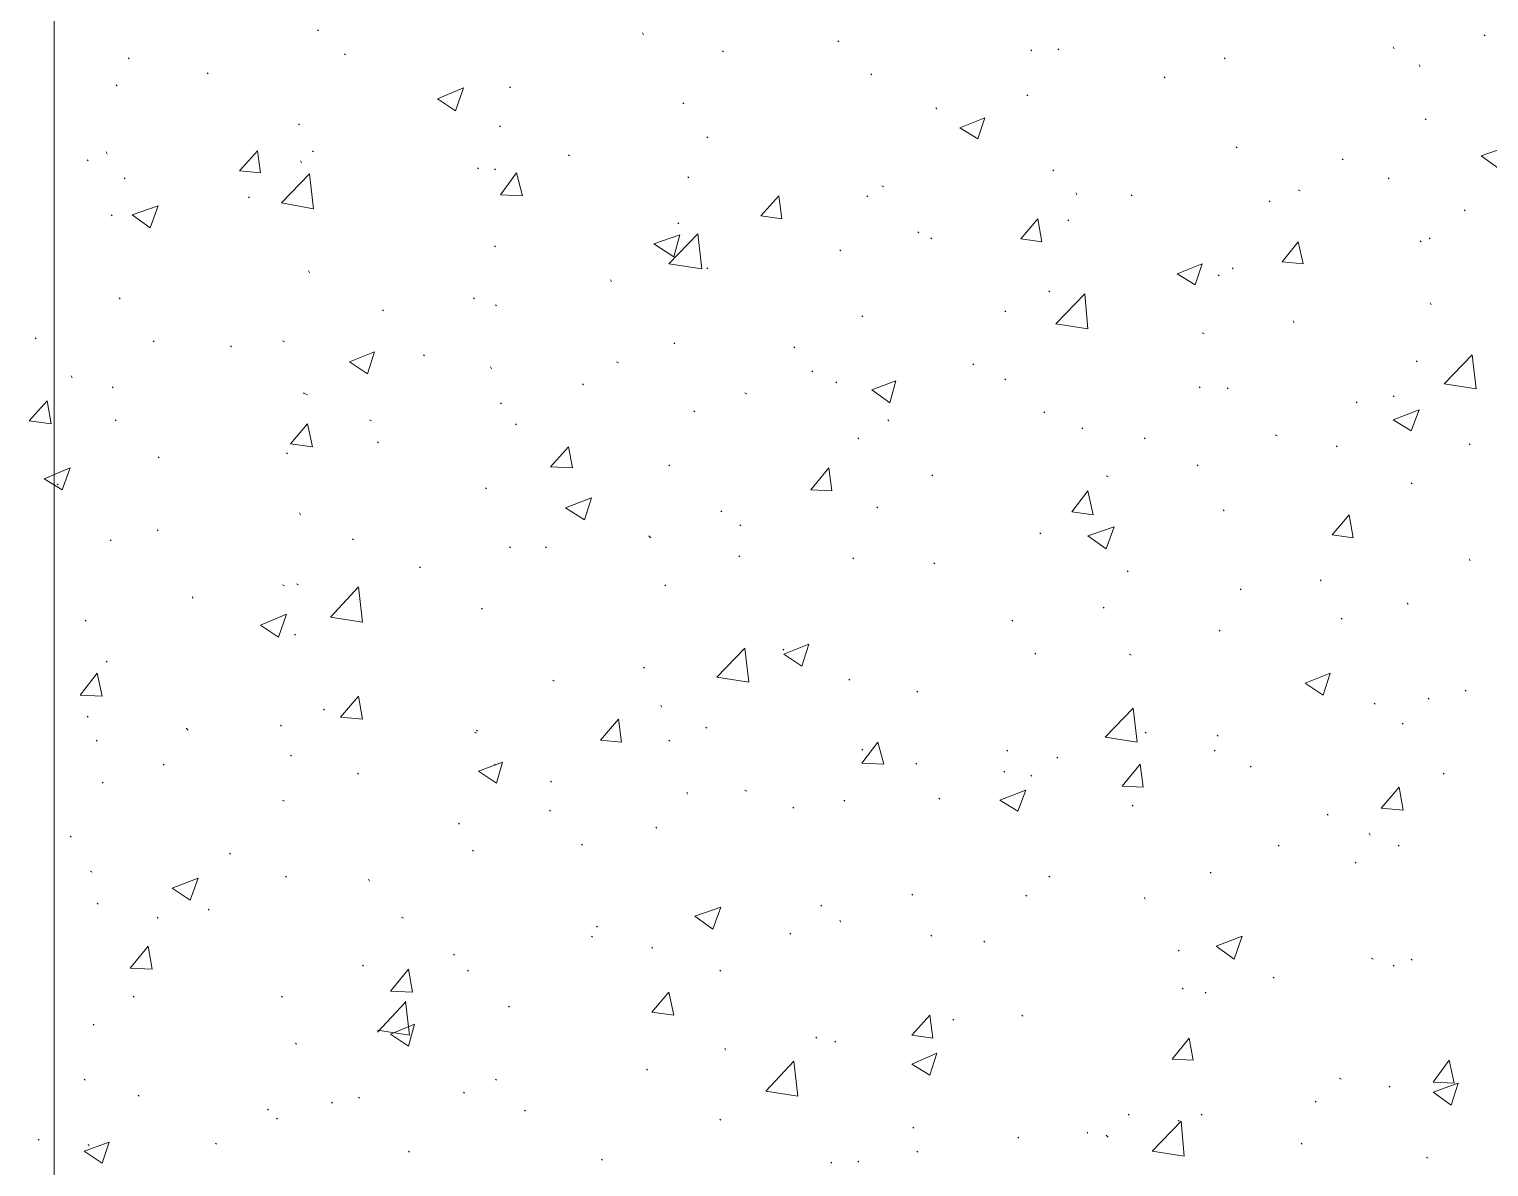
# Model space of a CAD drawing. Header units: millimetres. Extents: x 2928 to 3112, y 1220 to 1280.
# Drawn here: x 2961.27 to 2963.701, y 1252.468 to 1254.363 of the extents above; entities that cross this region are included whole.
import ezdxf

# ---------------------------------------------------------------- set-up
doc = ezdxf.new("R2010")
doc.units = ezdxf.units.MM

msp = doc.modelspace()

# ---------------------------------------------------------------- linework, layer by layer
at = {"color": 253, "linetype": 'Continuous', "lineweight": 5, "true_color": 0x9a9a9a}
msp.add_lwpolyline([(2961.3116, 1241.9003), (2980.43854, 1241.9003), (2980.43854, 1247.74538), (2972.27343, 1247.74538), (2972.27343, 1256.61384), (2980.43854, 1256.61384), (2980.43854, 1261.45224), (2961.3116, 1261.45224), (2961.3116, 1249.1904)], dxfattribs=at)
at = {"color": 92, "linetype": 'Continuous', "lineweight": 13, "true_color": 0x00b800}
for points in [[(2961.75161, 1254.36047), (2961.74994, 1254.36214), (2961.74994, 1254.36214)], [(2962.29328, 1254.35381), (2962.29162, 1254.35714), (2962.29162, 1254.35714)], [(2963.69497, 1254.35214), (2963.6933, 1254.35381), (2963.6933, 1254.35381)], [(2962.61829, 1254.34214), (2962.61662, 1254.34381), (2962.61662, 1254.34381)], [(2962.93996, 1254.32714), (2962.93829, 1254.32881), (2962.93829, 1254.32881)], [(2962.98496, 1254.32881), (2962.98329, 1254.33047), (2962.98329, 1254.33047)], [(2963.5433, 1254.33047), (2963.54163, 1254.33381), (2963.54163, 1254.33381)], [(2961.4366, 1254.31381), (2961.43494, 1254.31547), (2961.43494, 1254.31547)], [(2961.79661, 1254.32047), (2961.79494, 1254.32214), (2961.79494, 1254.32214)], [(2962.42662, 1254.32547), (2962.42329, 1254.32714), (2962.42329, 1254.32714)], [(2963.26163, 1254.31381), (2963.25996, 1254.31547), (2963.25996, 1254.31547)], [(2963.58664, 1254.30047), (2963.58497, 1254.30381), (2963.58497, 1254.30381)], [(2961.56827, 1254.28881), (2961.56661, 1254.29047), (2961.56661, 1254.29047)], [(2962.67329, 1254.28714), (2962.67162, 1254.28881), (2962.67162, 1254.28881)], [(2963.16163, 1254.28214), (2963.15996, 1254.28381), (2963.15996, 1254.28381)], [(2961.4166, 1254.26881), (2961.41494, 1254.27047), (2961.41494, 1254.27047)], [(2961.94995, 1254.24714), (2961.99328, 1254.26547), (2961.99328, 1254.26547)], [(2961.97995, 1254.22714), (2961.99328, 1254.26547), (2961.99328, 1254.26547)], [(2962.07161, 1254.26547), (2962.06995, 1254.26714), (2962.06995, 1254.26714)], [(2961.94995, 1254.24714), (2961.97995, 1254.22714), (2961.97995, 1254.22714)], [(2962.35995, 1254.23881), (2962.35828, 1254.24047), (2962.35828, 1254.24047)], [(2962.78162, 1254.23047), (2962.77996, 1254.23214), (2962.77996, 1254.23214)], [(2962.93329, 1254.25214), (2962.93163, 1254.25381), (2962.93163, 1254.25381)], [(2962.81996, 1254.19881), (2962.86163, 1254.21547), (2962.86163, 1254.21547)], [(2962.84996, 1254.18047), (2962.86163, 1254.21547), (2962.86163, 1254.21547)], [(2963.59664, 1254.21214), (2963.59497, 1254.21381), (2963.59497, 1254.21381)], [(2961.71994, 1254.20381), (2961.71828, 1254.20547), (2961.71828, 1254.20547)], [(2962.05495, 1254.20047), (2962.05328, 1254.20214), (2962.05328, 1254.20214)], [(2962.39995, 1254.18214), (2962.39829, 1254.18381), (2962.39829, 1254.18381)], [(2962.81996, 1254.19881), (2962.84996, 1254.18047), (2962.84996, 1254.18047)], [(2961.39994, 1254.15547), (2961.39827, 1254.15881), (2961.39827, 1254.15881)], [(2961.61994, 1254.12714), (2961.64994, 1254.16047), (2961.64994, 1254.16047)], [(2961.65494, 1254.1238), (2961.64994, 1254.16047), (2961.64994, 1254.16047)], [(2961.74328, 1254.15881), (2961.74161, 1254.16047), (2961.74161, 1254.16047)], [(2963.28163, 1254.16547), (2963.27996, 1254.16714), (2963.27996, 1254.16714)], [(2963.6883, 1254.15214), (2963.73164, 1254.16714), (2963.73164, 1254.16714)], [(2961.36827, 1254.14381), (2961.3666, 1254.14547), (2961.3666, 1254.14547)], [(2961.72328, 1254.14047), (2961.72161, 1254.14381), (2961.72161, 1254.14381)], [(2962.16995, 1254.15214), (2962.16828, 1254.15381), (2962.16828, 1254.15381)], [(2963.4583, 1254.14547), (2963.45663, 1254.14714), (2963.45663, 1254.14714)], [(2963.6883, 1254.15214), (2963.7183, 1254.13047), (2963.7183, 1254.13047)], [(2961.42994, 1254.1138), (2961.42827, 1254.11547), (2961.42827, 1254.11547)], [(2961.61994, 1254.12714), (2961.65494, 1254.1238), (2961.65494, 1254.1238)], [(2961.68994, 1254.0738), (2961.73661, 1254.12214), (2961.73661, 1254.12214)], [(2961.74328, 1254.0638), (2961.73661, 1254.12214), (2961.73661, 1254.12214)], [(2962.01828, 1254.13047), (2962.01661, 1254.13214), (2962.01661, 1254.13214)], [(2962.04661, 1254.1288), (2962.04495, 1254.13047), (2962.04495, 1254.13047)], [(2962.05495, 1254.08714), (2962.08161, 1254.1238), (2962.08161, 1254.1238)], [(2962.09161, 1254.08547), (2962.08161, 1254.1238), (2962.08161, 1254.1238)], [(2962.36828, 1254.11547), (2962.36662, 1254.11714), (2962.36662, 1254.11714)], [(2962.97663, 1254.12714), (2962.97496, 1254.1288), (2962.97496, 1254.1288)], [(2963.53497, 1254.1138), (2963.5333, 1254.11547), (2963.5333, 1254.11547)], [(2962.05495, 1254.08714), (2962.09161, 1254.08547), (2962.09161, 1254.08547)], [(2962.48829, 1254.05214), (2962.51829, 1254.08547), (2962.51829, 1254.08547)], [(2962.52329, 1254.04714), (2962.51829, 1254.08547), (2962.51829, 1254.08547)], [(2962.66662, 1254.0838), (2962.66496, 1254.08547), (2962.66496, 1254.08547)], [(2962.69329, 1254.10047), (2962.68996, 1254.10214), (2962.68996, 1254.10214)], [(2963.01496, 1254.08714), (2963.01329, 1254.09047), (2963.01329, 1254.09047)], [(2963.10663, 1254.08547), (2963.10496, 1254.08714), (2963.10496, 1254.08714)], [(2963.38663, 1254.0938), (2963.3833, 1254.09547), (2963.3833, 1254.09547)], [(2961.4416, 1254.0538), (2961.48494, 1254.0688), (2961.48494, 1254.0688)], [(2961.47161, 1254.03214), (2961.48494, 1254.0688), (2961.48494, 1254.0688)], [(2961.63661, 1254.08214), (2961.63494, 1254.0838), (2961.63494, 1254.0838)], [(2961.68994, 1254.0738), (2961.74328, 1254.0638), (2961.74328, 1254.0638)], [(2963.33663, 1254.07547), (2963.33497, 1254.07714), (2963.33497, 1254.07714)], [(2963.66164, 1254.06047), (2963.65997, 1254.06214), (2963.65997, 1254.06214)], [(2961.40827, 1254.05214), (2961.4066, 1254.0538), (2961.4066, 1254.0538)], [(2961.4416, 1254.0538), (2961.47161, 1254.03214), (2961.47161, 1254.03214)], [(2962.35162, 1254.0388), (2962.34995, 1254.04047), (2962.34995, 1254.04047)], [(2962.48829, 1254.05214), (2962.52329, 1254.04714), (2962.52329, 1254.04714)], [(2962.92163, 1254.0138), (2962.94996, 1254.04714), (2962.94996, 1254.04714)], [(2962.95663, 1254.0088), (2962.94996, 1254.04714), (2962.94996, 1254.04714)], [(2963.00163, 1254.0438), (2962.99996, 1254.04547), (2962.99996, 1254.04547)], [(2962.30995, 1254.00547), (2962.35328, 1254.02047), (2962.35328, 1254.02047)], [(2962.33495, 1253.97214), (2962.38328, 1254.02214), (2962.38328, 1254.02214)], [(2962.34328, 1253.9838), (2962.35328, 1254.02047), (2962.35328, 1254.02047)], [(2962.38995, 1253.9638), (2962.38328, 1254.02214), (2962.38328, 1254.02214)], [(2962.75162, 1254.0238), (2962.74996, 1254.02547), (2962.74996, 1254.02547)], [(2962.77329, 1254.0138), (2962.77162, 1254.01547), (2962.77162, 1254.01547)], [(2962.92163, 1254.0138), (2962.95663, 1254.0088), (2962.95663, 1254.0088)], [(2963.6033, 1254.0138), (2963.60164, 1254.01547), (2963.60164, 1254.01547)], [(2962.04661, 1254.00047), (2962.04495, 1254.00214), (2962.04495, 1254.00214)], [(2962.30995, 1254.00547), (2962.34328, 1253.9838), (2962.34328, 1253.9838)], [(2962.62162, 1253.9938), (2962.61995, 1253.99547), (2962.61995, 1253.99547)], [(2963.35663, 1253.97547), (2963.3833, 1254.0088), (2963.3833, 1254.0088)], [(2963.39163, 1253.97214), (2963.3833, 1254.0088), (2963.3833, 1254.0088)], [(2963.5883, 1254.0088), (2963.58664, 1254.01047), (2963.58664, 1254.01047)], [(2962.33495, 1253.97214), (2962.38995, 1253.9638), (2962.38995, 1253.9638)], [(2962.39995, 1253.9638), (2962.39829, 1253.96547), (2962.39829, 1253.96547)], [(2963.18163, 1253.95547), (2963.2233, 1253.97214), (2963.2233, 1253.97214)], [(2963.21163, 1253.93714), (2963.2233, 1253.97214), (2963.2233, 1253.97214)], [(2963.27496, 1253.9638), (2963.2733, 1253.96547), (2963.2733, 1253.96547)], [(2963.35663, 1253.97547), (2963.39163, 1253.97214), (2963.39163, 1253.97214)], [(2961.73661, 1253.95714), (2961.73494, 1253.96047), (2961.73494, 1253.96047)], [(2962.23995, 1253.94214), (2962.23828, 1253.94547), (2962.23828, 1253.94547)], [(2963.18163, 1253.95547), (2963.21163, 1253.93714), (2963.21163, 1253.93714)], [(2963.25163, 1253.95214), (2963.24996, 1253.9538), (2963.24996, 1253.9538)], [(2961.4216, 1253.9138), (2961.41994, 1253.91547), (2961.41994, 1253.91547)], [(2962.01161, 1253.9138), (2962.00995, 1253.91547), (2962.00995, 1253.91547)], [(2962.96996, 1253.92547), (2962.96829, 1253.92714), (2962.96829, 1253.92714)], [(2962.97996, 1253.87213), (2963.02829, 1253.92214), (2963.02829, 1253.92214)], [(2963.03329, 1253.8638), (2963.02829, 1253.92214), (2963.02829, 1253.92214)], [(2961.85994, 1253.8938), (2961.85828, 1253.89547), (2961.85828, 1253.89547)], [(2962.04828, 1253.90214), (2962.04661, 1253.9038), (2962.04661, 1253.9038)], [(2962.89663, 1253.89213), (2962.89496, 1253.8938), (2962.89496, 1253.8938)], [(2963.60497, 1253.9038), (2963.6033, 1253.90714), (2963.6033, 1253.90714)], [(2962.65829, 1253.8838), (2962.65662, 1253.88547), (2962.65662, 1253.88547)], [(2962.97996, 1253.87213), (2963.03329, 1253.8638), (2963.03329, 1253.8638)], [(2963.37663, 1253.8738), (2963.37497, 1253.87713), (2963.37497, 1253.87713)], [(2961.2816, 1253.84713), (2961.27994, 1253.8488), (2961.27994, 1253.8488)], [(2961.47827, 1253.84213), (2961.47661, 1253.8438), (2961.47661, 1253.8438)], [(2961.69494, 1253.84213), (2961.69161, 1253.8438), (2961.69161, 1253.8438)], [(2963.22663, 1253.85547), (2963.2233, 1253.85713), (2963.2233, 1253.85713)], [(2961.60661, 1253.8338), (2961.60494, 1253.83547), (2961.60494, 1253.83547)], [(2961.80328, 1253.8088), (2961.84494, 1253.82547), (2961.84494, 1253.82547)], [(2961.83328, 1253.7888), (2961.84494, 1253.82547), (2961.84494, 1253.82547)], [(2961.92828, 1253.8188), (2961.92661, 1253.82047), (2961.92661, 1253.82047)], [(2962.34495, 1253.8388), (2962.34328, 1253.84047), (2962.34328, 1253.84047)], [(2962.54495, 1253.83213), (2962.54329, 1253.8338), (2962.54329, 1253.8338)], [(2963.62664, 1253.77213), (2963.6733, 1253.82047), (2963.6733, 1253.82047)], [(2963.67997, 1253.7638), (2963.6733, 1253.82047), (2963.6733, 1253.82047)], [(2961.80328, 1253.8088), (2961.83328, 1253.7888), (2961.83328, 1253.7888)], [(2962.03995, 1253.79713), (2962.03828, 1253.80047), (2962.03828, 1253.80047)], [(2962.25162, 1253.80713), (2962.24828, 1253.8088), (2962.24828, 1253.8088)], [(2962.57495, 1253.79213), (2962.57329, 1253.7938), (2962.57329, 1253.7938)], [(2962.84329, 1253.8038), (2962.84162, 1253.80547), (2962.84162, 1253.80547)], [(2963.58164, 1253.8088), (2963.57997, 1253.81047), (2963.57997, 1253.81047)], [(2961.3416, 1253.78213), (2961.33994, 1253.78547), (2961.33994, 1253.78547)], [(2962.19328, 1253.77047), (2962.19162, 1253.77213), (2962.19162, 1253.77213)], [(2962.61495, 1253.7738), (2962.61329, 1253.77547), (2962.61329, 1253.77547)], [(2962.67329, 1253.76213), (2962.71329, 1253.77713), (2962.71329, 1253.77713)], [(2962.70329, 1253.74047), (2962.71329, 1253.77713), (2962.71329, 1253.77713)], [(2962.89663, 1253.7788), (2962.89496, 1253.78047), (2962.89496, 1253.78047)], [(2963.62664, 1253.77213), (2963.67997, 1253.7638), (2963.67997, 1253.7638)], [(2961.40994, 1253.76547), (2961.40827, 1253.76713), (2961.40827, 1253.76713)], [(2961.72828, 1253.75547), (2961.72661, 1253.75713), (2961.72661, 1253.75713)], [(2961.73328, 1253.7538), (2961.72994, 1253.75547), (2961.72994, 1253.75547)], [(2962.46495, 1253.75547), (2962.46162, 1253.75713), (2962.46162, 1253.75713)], [(2962.67329, 1253.76213), (2962.70329, 1253.74047), (2962.70329, 1253.74047)], [(2963.21996, 1253.76547), (2963.2183, 1253.76713), (2963.2183, 1253.76713)], [(2963.26663, 1253.7638), (2963.26496, 1253.76547), (2963.26496, 1253.76547)], [(2963.5433, 1253.75047), (2963.54163, 1253.75213), (2963.54163, 1253.75213)], [(2961.26994, 1253.71047), (2961.29994, 1253.7438), (2961.29994, 1253.7438)], [(2961.3066, 1253.70547), (2961.29994, 1253.7438), (2961.29994, 1253.7438)], [(2962.05661, 1253.7388), (2962.05495, 1253.74047), (2962.05495, 1253.74047)], [(2962.37828, 1253.72547), (2962.37662, 1253.72713), (2962.37662, 1253.72713)], [(2962.96163, 1253.7238), (2962.95996, 1253.72547), (2962.95996, 1253.72547)], [(2963.48163, 1253.74047), (2963.47997, 1253.74213), (2963.47997, 1253.74213)], [(2963.54163, 1253.71213), (2963.58497, 1253.7288), (2963.58497, 1253.7288)], [(2963.57164, 1253.6938), (2963.58497, 1253.7288), (2963.58497, 1253.7288)], [(2961.26994, 1253.71047), (2961.3066, 1253.70547), (2961.3066, 1253.70547)], [(2961.41494, 1253.71047), (2961.41327, 1253.71213), (2961.41327, 1253.71213)], [(2961.70494, 1253.67213), (2961.73328, 1253.70547), (2961.73328, 1253.70547)], [(2961.74161, 1253.66713), (2961.73328, 1253.70547), (2961.73328, 1253.70547)], [(2961.83994, 1253.71047), (2961.83661, 1253.71213), (2961.83661, 1253.71213)], [(2962.08161, 1253.7038), (2962.07995, 1253.70547), (2962.07995, 1253.70547)], [(2962.70162, 1253.71047), (2962.69996, 1253.71213), (2962.69996, 1253.71213)], [(2963.02496, 1253.69713), (2963.02329, 1253.6988), (2963.02329, 1253.6988)], [(2963.54163, 1253.71213), (2963.57164, 1253.6938), (2963.57164, 1253.6938)], [(2961.70494, 1253.67213), (2961.74161, 1253.66713), (2961.74161, 1253.66713)], [(2961.85161, 1253.6738), (2961.84994, 1253.67547), (2961.84994, 1253.67547)], [(2962.65162, 1253.68047), (2962.64996, 1253.68213), (2962.64996, 1253.68213)], [(2963.1283, 1253.68047), (2963.12663, 1253.68213), (2963.12663, 1253.68213)], [(2963.3483, 1253.68547), (2963.34497, 1253.68713), (2963.34497, 1253.68713)], [(2963.66997, 1253.67047), (2963.6683, 1253.67213), (2963.6683, 1253.67213)], [(2961.48661, 1253.6488), (2961.48494, 1253.65046), (2961.48494, 1253.65046)], [(2961.69994, 1253.65546), (2961.69828, 1253.65713), (2961.69828, 1253.65713)], [(2962.13828, 1253.6338), (2962.16828, 1253.66713), (2962.16828, 1253.66713)], [(2962.17495, 1253.63213), (2962.16828, 1253.66713), (2962.16828, 1253.66713)], [(2963.4483, 1253.66713), (2963.44663, 1253.6688), (2963.44663, 1253.6688)], [(2961.29494, 1253.6138), (2961.33827, 1253.63213), (2961.33827, 1253.63213)], [(2961.32494, 1253.59546), (2961.33827, 1253.63213), (2961.33827, 1253.63213)], [(2962.13828, 1253.6338), (2962.17495, 1253.63213), (2962.17495, 1253.63213)], [(2962.33662, 1253.63546), (2962.33495, 1253.63713), (2962.33495, 1253.63713)], [(2962.57162, 1253.59546), (2962.60162, 1253.63213), (2962.60162, 1253.63213)], [(2962.60662, 1253.5938), (2962.60162, 1253.63213), (2962.60162, 1253.63213)], [(2963.21663, 1253.63546), (2963.21496, 1253.63713), (2963.21496, 1253.63713)], [(2961.29494, 1253.6138), (2961.32494, 1253.59546), (2961.32494, 1253.59546)], [(2961.31827, 1253.6038), (2961.3166, 1253.60546), (2961.3166, 1253.60546)], [(2962.03161, 1253.59713), (2962.02995, 1253.5988), (2962.02995, 1253.5988)], [(2962.77496, 1253.6188), (2962.77329, 1253.62046), (2962.77329, 1253.62046)], [(2963.06663, 1253.61713), (2963.06329, 1253.6188), (2963.06329, 1253.6188)], [(2963.5733, 1253.60546), (2963.57164, 1253.60713), (2963.57164, 1253.60713)], [(2962.16328, 1253.56546), (2962.20662, 1253.58213), (2962.20662, 1253.58213)], [(2962.19495, 1253.54546), (2962.20662, 1253.58213), (2962.20662, 1253.58213)], [(2962.57162, 1253.59546), (2962.60662, 1253.5938), (2962.60662, 1253.5938)], [(2963.00663, 1253.5588), (2963.03329, 1253.5938), (2963.03329, 1253.5938)], [(2963.04163, 1253.5538), (2963.03329, 1253.5938), (2963.03329, 1253.5938)], [(2961.72161, 1253.5538), (2961.71994, 1253.55713), (2961.71994, 1253.55713)], [(2962.16328, 1253.56546), (2962.19495, 1253.54546), (2962.19495, 1253.54546)], [(2962.42329, 1253.5588), (2962.42162, 1253.56046), (2962.42162, 1253.56046)], [(2962.68329, 1253.56546), (2962.68162, 1253.56713), (2962.68162, 1253.56713)], [(2963.00663, 1253.5588), (2963.04163, 1253.5538), (2963.04163, 1253.5538)], [(2963.25996, 1253.56046), (2963.2583, 1253.56213), (2963.2583, 1253.56213)], [(2963.43997, 1253.52046), (2963.4683, 1253.5538), (2963.4683, 1253.5538)], [(2963.47497, 1253.51546), (2963.4683, 1253.5538), (2963.4683, 1253.5538)], [(2961.48494, 1253.52713), (2961.48327, 1253.5288), (2961.48327, 1253.5288)], [(2962.45495, 1253.53546), (2962.45329, 1253.53713), (2962.45329, 1253.53713)], [(2963.03329, 1253.5188), (2963.07663, 1253.5338), (2963.07663, 1253.5338)], [(2963.06329, 1253.49713), (2963.07663, 1253.5338), (2963.07663, 1253.5338)], [(2961.4066, 1253.51046), (2961.40494, 1253.51213), (2961.40494, 1253.51213)], [(2961.80994, 1253.51213), (2961.80828, 1253.5138), (2961.80828, 1253.5138)], [(2962.30495, 1253.51546), (2962.30162, 1253.5188), (2962.30162, 1253.5188)], [(2962.95496, 1253.52213), (2962.95329, 1253.5238), (2962.95329, 1253.5238)], [(2963.03329, 1253.5188), (2963.06329, 1253.49713), (2963.06329, 1253.49713)], [(2963.43997, 1253.52046), (2963.47497, 1253.51546), (2963.47497, 1253.51546)], [(2962.07161, 1253.4988), (2962.06995, 1253.50046), (2962.06995, 1253.50046)], [(2962.13161, 1253.4988), (2962.12995, 1253.50046), (2962.12995, 1253.50046)], [(2962.45329, 1253.4838), (2962.45162, 1253.48546), (2962.45162, 1253.48546)], [(2962.64329, 1253.48046), (2962.64162, 1253.48213), (2962.64162, 1253.48213)], [(2963.66997, 1253.47713), (2963.6683, 1253.48046), (2963.6683, 1253.48046)], [(2961.92161, 1253.46546), (2961.91994, 1253.46713), (2961.91994, 1253.46713)], [(2962.77829, 1253.47213), (2962.77662, 1253.4738), (2962.77662, 1253.4738)], [(2963.09996, 1253.4588), (2963.0983, 1253.46046), (2963.0983, 1253.46046)], [(2961.69494, 1253.43546), (2961.69161, 1253.43713), (2961.69161, 1253.43713)], [(2961.71828, 1253.43713), (2961.71494, 1253.4388), (2961.71494, 1253.4388)], [(2961.77161, 1253.38379), (2961.81828, 1253.4338), (2961.81828, 1253.4338)], [(2961.82494, 1253.37546), (2961.81828, 1253.4338), (2961.81828, 1253.4338)], [(2962.32995, 1253.43546), (2962.32828, 1253.43713), (2962.32828, 1253.43713)], [(2963.2883, 1253.42879), (2963.28663, 1253.43046), (2963.28663, 1253.43046)], [(2963.42163, 1253.4438), (2963.41997, 1253.44546), (2963.41997, 1253.44546)], [(2961.54327, 1253.41546), (2961.54161, 1253.41713), (2961.54161, 1253.41713)], [(2963.56664, 1253.40546), (2963.56497, 1253.40713), (2963.56497, 1253.40713)], [(2961.65494, 1253.37046), (2961.69828, 1253.38879), (2961.69828, 1253.38879)], [(2961.68494, 1253.35046), (2961.69828, 1253.38879), (2961.69828, 1253.38879)], [(2961.77161, 1253.38379), (2961.82494, 1253.37546), (2961.82494, 1253.37546)], [(2962.02495, 1253.39713), (2962.02328, 1253.39879), (2962.02328, 1253.39879)], [(2963.05996, 1253.39879), (2963.05829, 1253.40046), (2963.05829, 1253.40046)], [(2963.45663, 1253.38046), (2963.45497, 1253.38213), (2963.45497, 1253.38213)], [(2961.36494, 1253.37713), (2961.36327, 1253.37879), (2961.36327, 1253.37879)], [(2961.65494, 1253.37046), (2961.68494, 1253.35046), (2961.68494, 1253.35046)], [(2962.90829, 1253.37713), (2962.90663, 1253.37879), (2962.90663, 1253.37879)], [(2963.2533, 1253.36046), (2963.25163, 1253.36213), (2963.25163, 1253.36213)], [(2961.71328, 1253.35379), (2961.71161, 1253.35546), (2961.71161, 1253.35546)], [(2962.41495, 1253.28379), (2962.46162, 1253.33213), (2962.46162, 1253.33213)], [(2962.46829, 1253.27546), (2962.46162, 1253.33213), (2962.46162, 1253.33213)], [(2962.52662, 1253.32213), (2962.56829, 1253.33879), (2962.56829, 1253.33879)], [(2962.55662, 1253.30213), (2962.56829, 1253.33879), (2962.56829, 1253.33879)], [(2961.39994, 1253.30879), (2961.39827, 1253.31046), (2961.39827, 1253.31046)], [(2962.52662, 1253.32879), (2962.52495, 1253.33046), (2962.52495, 1253.33046)], [(2962.52662, 1253.32213), (2962.55662, 1253.30213), (2962.55662, 1253.30213)], [(2962.94663, 1253.32213), (2962.94496, 1253.32379), (2962.94496, 1253.32379)], [(2963.10496, 1253.32046), (2963.10163, 1253.32213), (2963.10163, 1253.32213)], [(2961.35494, 1253.25379), (2961.38327, 1253.29046), (2961.38327, 1253.29046)], [(2961.3916, 1253.25213), (2961.38327, 1253.29046), (2961.38327, 1253.29046)], [(2962.29495, 1253.29879), (2962.29328, 1253.30046), (2962.29328, 1253.30046)], [(2962.41495, 1253.28379), (2962.46829, 1253.27546), (2962.46829, 1253.27546)], [(2963.39497, 1253.27379), (2963.43663, 1253.29046), (2963.43663, 1253.29046)], [(2963.42497, 1253.25379), (2963.43663, 1253.29046), (2963.43663, 1253.29046)], [(2962.14495, 1253.27713), (2962.14161, 1253.27879), (2962.14161, 1253.27879)], [(2962.63662, 1253.27879), (2962.63496, 1253.28046), (2962.63496, 1253.28046)], [(2962.74996, 1253.25879), (2962.74829, 1253.26046), (2962.74829, 1253.26046)], [(2963.39497, 1253.27379), (2963.42497, 1253.25379), (2963.42497, 1253.25379)], [(2963.6633, 1253.26046), (2963.66164, 1253.26213), (2963.66164, 1253.26213)], [(2961.35494, 1253.25379), (2961.3916, 1253.25213), (2961.3916, 1253.25213)], [(2961.78828, 1253.21713), (2961.81828, 1253.25213), (2961.81828, 1253.25213)], [(2961.82494, 1253.21379), (2961.81828, 1253.25213), (2961.81828, 1253.25213)], [(2962.32328, 1253.23379), (2962.32162, 1253.23713), (2962.32162, 1253.23713)], [(2963.51163, 1253.23879), (2963.50997, 1253.24046), (2963.50997, 1253.24046)], [(2963.60164, 1253.24713), (2963.59997, 1253.24879), (2963.59997, 1253.24879)], [(2961.36827, 1253.21713), (2961.3666, 1253.21879), (2961.3666, 1253.21879)], [(2961.76161, 1253.22879), (2961.75994, 1253.23046), (2961.75994, 1253.23046)], [(2961.78828, 1253.21713), (2961.82494, 1253.21379), (2961.82494, 1253.21379)], [(2962.22162, 1253.17879), (2962.25162, 1253.21379), (2962.25162, 1253.21379)], [(2962.25662, 1253.17546), (2962.25162, 1253.21379), (2962.25162, 1253.21379)], [(2963.06163, 1253.18379), (2963.1083, 1253.23213), (2963.1083, 1253.23213)], [(2963.11496, 1253.17546), (2963.1083, 1253.23213), (2963.1083, 1253.23213)], [(2961.53494, 1253.19546), (2961.53161, 1253.19879), (2961.53161, 1253.19879)], [(2961.68994, 1253.20213), (2961.68827, 1253.20379), (2961.68827, 1253.20379)], [(2962.01495, 1253.19046), (2962.01161, 1253.19212), (2962.01161, 1253.19212)], [(2962.01661, 1253.19379), (2962.01495, 1253.19546), (2962.01495, 1253.19546)], [(2962.39829, 1253.19879), (2962.39662, 1253.20046), (2962.39662, 1253.20046)], [(2963.12996, 1253.19046), (2963.1283, 1253.19212), (2963.1283, 1253.19212)], [(2963.24996, 1253.18546), (2963.2483, 1253.18712), (2963.2483, 1253.18712)], [(2963.5583, 1253.20546), (2963.55663, 1253.20713), (2963.55663, 1253.20713)], [(2961.38327, 1253.17712), (2961.3816, 1253.17879), (2961.3816, 1253.17879)], [(2962.22162, 1253.17879), (2962.25662, 1253.17546), (2962.25662, 1253.17546)], [(2962.33662, 1253.17712), (2962.33495, 1253.17879), (2962.33495, 1253.17879)], [(2962.65662, 1253.14046), (2962.68329, 1253.17546), (2962.68329, 1253.17546)], [(2962.65829, 1253.16212), (2962.65662, 1253.16379), (2962.65662, 1253.16379)], [(2962.69329, 1253.13879), (2962.68329, 1253.17546), (2962.68329, 1253.17546)], [(2962.89996, 1253.16046), (2962.89829, 1253.16212), (2962.89829, 1253.16212)], [(2963.06163, 1253.18379), (2963.11496, 1253.17546), (2963.11496, 1253.17546)], [(2963.24496, 1253.16046), (2963.2433, 1253.16212), (2963.2433, 1253.16212)], [(2961.49494, 1253.13712), (2961.49327, 1253.13879), (2961.49327, 1253.13879)], [(2961.70661, 1253.15212), (2961.70494, 1253.15379), (2961.70494, 1253.15379)], [(2962.01828, 1253.12712), (2962.05828, 1253.14212), (2962.05828, 1253.14212)], [(2962.04661, 1253.13712), (2962.04495, 1253.13879), (2962.04495, 1253.13879)], [(2962.04828, 1253.10712), (2962.05828, 1253.14212), (2962.05828, 1253.14212)], [(2962.65662, 1253.14046), (2962.69329, 1253.13879), (2962.69329, 1253.13879)], [(2962.74829, 1253.13879), (2962.74662, 1253.14046), (2962.74662, 1253.14046)], [(2962.98329, 1253.14879), (2962.98163, 1253.15046), (2962.98163, 1253.15046)], [(2963.08996, 1253.10212), (2963.11996, 1253.13879), (2963.11996, 1253.13879)], [(2963.12496, 1253.10046), (2963.11996, 1253.13879), (2963.11996, 1253.13879)], [(2961.81828, 1253.12212), (2961.81661, 1253.12379), (2961.81661, 1253.12379)], [(2962.01828, 1253.12712), (2962.04828, 1253.10712), (2962.04828, 1253.10712)], [(2962.89496, 1253.12546), (2962.89329, 1253.12712), (2962.89329, 1253.12712)], [(2962.93996, 1253.11879), (2962.93829, 1253.12046), (2962.93829, 1253.12046)], [(2963.30496, 1253.13379), (2963.3033, 1253.13546), (2963.3033, 1253.13546)], [(2963.62664, 1253.12212), (2963.62497, 1253.12379), (2963.62497, 1253.12379)], [(2961.39327, 1253.10712), (2961.3916, 1253.10879), (2961.3916, 1253.10879)], [(2962.13995, 1253.10879), (2962.13828, 1253.11046), (2962.13828, 1253.11046)], [(2962.36662, 1253.08879), (2962.36495, 1253.09212), (2962.36495, 1253.09212)], [(2962.46495, 1253.09379), (2962.46162, 1253.09546), (2962.46162, 1253.09546)], [(2962.88663, 1253.07879), (2962.92996, 1253.09546), (2962.92996, 1253.09546)], [(2962.91663, 1253.06046), (2962.92996, 1253.09546), (2962.92996, 1253.09546)], [(2963.08996, 1253.10212), (2963.12496, 1253.10046), (2963.12496, 1253.10046)], [(2963.52163, 1253.06546), (2963.55163, 1253.10046), (2963.55163, 1253.10046)], [(2963.5583, 1253.06212), (2963.55163, 1253.10046), (2963.55163, 1253.10046)], [(2961.69494, 1253.07712), (2961.69161, 1253.07879), (2961.69161, 1253.07879)], [(2962.54329, 1253.06546), (2962.54162, 1253.06712), (2962.54162, 1253.06712)], [(2962.62829, 1253.07712), (2962.62662, 1253.07879), (2962.62662, 1253.07879)], [(2962.78662, 1253.08046), (2962.78496, 1253.08212), (2962.78496, 1253.08212)], [(2962.88663, 1253.07879), (2962.91663, 1253.06046), (2962.91663, 1253.06046)], [(2963.1083, 1253.06879), (2963.10663, 1253.07046), (2963.10663, 1253.07046)], [(2963.52163, 1253.06546), (2963.5583, 1253.06212), (2963.5583, 1253.06212)], [(2961.98661, 1253.03879), (2961.98495, 1253.04046), (2961.98495, 1253.04046)], [(2962.13828, 1253.06046), (2962.13661, 1253.06212), (2962.13661, 1253.06212)], [(2963.4333, 1253.05379), (2963.43163, 1253.05546), (2963.43163, 1253.05546)], [(2961.33994, 1253.01712), (2961.33827, 1253.01879), (2961.33827, 1253.01879)], [(2962.31495, 1253.03212), (2962.31328, 1253.03379), (2962.31328, 1253.03379)], [(2963.5033, 1253.02046), (2963.50163, 1253.02379), (2963.50163, 1253.02379)], [(2962.00995, 1252.99379), (2962.00828, 1252.99546), (2962.00828, 1252.99546)], [(2962.19162, 1253.00379), (2962.18995, 1253.00546), (2962.18995, 1253.00546)], [(2963.35163, 1253.00212), (2963.34997, 1253.00379), (2963.34997, 1253.00379)], [(2963.55163, 1253.00212), (2963.54997, 1253.00379), (2963.54997, 1253.00379)], [(2961.60494, 1252.98879), (2961.60327, 1252.99046), (2961.60327, 1252.99046)], [(2963.47997, 1252.97379), (2963.4783, 1252.97546), (2963.4783, 1252.97546)], [(2961.37494, 1252.95879), (2961.3716, 1252.96045), (2961.3716, 1252.96045)], [(2961.50827, 1252.93212), (2961.55161, 1252.94879), (2961.55161, 1252.94879)], [(2961.53827, 1252.91212), (2961.55161, 1252.94879), (2961.55161, 1252.94879)], [(2961.69828, 1252.95045), (2961.69661, 1252.95212), (2961.69661, 1252.95212)], [(2961.83661, 1252.94379), (2961.83494, 1252.94712), (2961.83494, 1252.94712)], [(2962.96996, 1252.95045), (2962.96829, 1252.95212), (2962.96829, 1252.95212)], [(2963.2383, 1252.95712), (2963.23663, 1252.95879), (2963.23663, 1252.95879)], [(2961.50827, 1252.93212), (2961.53827, 1252.91212), (2961.53827, 1252.91212)], [(2962.74162, 1252.92045), (2962.73996, 1252.92212), (2962.73996, 1252.92212)], [(2962.93163, 1252.91879), (2962.92996, 1252.92045), (2962.92996, 1252.92045)], [(2961.38494, 1252.90545), (2961.38327, 1252.90712), (2961.38327, 1252.90712)], [(2961.56994, 1252.89545), (2961.56827, 1252.89712), (2961.56827, 1252.89712)], [(2962.37828, 1252.88545), (2962.42162, 1252.90045), (2962.42162, 1252.90045)], [(2962.40829, 1252.86379), (2962.42162, 1252.90045), (2962.42162, 1252.90045)], [(2962.58995, 1252.90212), (2962.58829, 1252.90379), (2962.58829, 1252.90379)], [(2963.1283, 1252.91379), (2963.12663, 1252.91712), (2963.12663, 1252.91712)], [(2961.48494, 1252.88212), (2961.48327, 1252.88379), (2961.48327, 1252.88379)], [(2961.89328, 1252.88212), (2961.88994, 1252.88379), (2961.88994, 1252.88379)], [(2962.37828, 1252.88545), (2962.40829, 1252.86379), (2962.40829, 1252.86379)], [(2962.62162, 1252.87545), (2962.61995, 1252.87879), (2962.61995, 1252.87879)], [(2962.20828, 1252.85045), (2962.20662, 1252.85212), (2962.20662, 1252.85212)], [(2962.21662, 1252.86712), (2962.21495, 1252.86879), (2962.21495, 1252.86879)], [(2962.53829, 1252.85545), (2962.53662, 1252.85712), (2962.53662, 1252.85712)], [(2962.77329, 1252.85212), (2962.77162, 1252.85379), (2962.77162, 1252.85379)], [(2963.24663, 1252.83545), (2963.28996, 1252.85212), (2963.28996, 1252.85212)], [(2963.27663, 1252.81379), (2963.28996, 1252.85212), (2963.28996, 1252.85212)], [(2961.43827, 1252.79879), (2961.46827, 1252.83545), (2961.46827, 1252.83545)], [(2961.47494, 1252.79712), (2961.46827, 1252.83545), (2961.46827, 1252.83545)], [(2961.97828, 1252.82045), (2961.97661, 1252.82212), (2961.97661, 1252.82212)], [(2962.30828, 1252.83212), (2962.30662, 1252.83379), (2962.30662, 1252.83379)], [(2962.86163, 1252.84212), (2962.85996, 1252.84379), (2962.85996, 1252.84379)], [(2963.18496, 1252.82712), (2963.1833, 1252.82879), (2963.1833, 1252.82879)], [(2963.24663, 1252.83545), (2963.27663, 1252.81379), (2963.27663, 1252.81379)], [(2961.43827, 1252.79879), (2961.47494, 1252.79712), (2961.47494, 1252.79712)], [(2961.82661, 1252.80212), (2961.82494, 1252.80379), (2961.82494, 1252.80379)], [(2961.87161, 1252.76045), (2961.90161, 1252.79712), (2961.90161, 1252.79712)], [(2961.90828, 1252.75879), (2961.90161, 1252.79712), (2961.90161, 1252.79712)], [(2963.5083, 1252.81379), (2963.50497, 1252.81545), (2963.50497, 1252.81545)], [(2963.5433, 1252.80212), (2963.54163, 1252.80379), (2963.54163, 1252.80379)], [(2963.5733, 1252.81212), (2963.57164, 1252.81379), (2963.57164, 1252.81379)], [(2962.00161, 1252.79379), (2961.99995, 1252.79545), (2961.99995, 1252.79545)], [(2962.42162, 1252.79379), (2962.41995, 1252.79545), (2962.41995, 1252.79545)], [(2963.3433, 1252.78212), (2963.34163, 1252.78379), (2963.34163, 1252.78379)], [(2961.44494, 1252.75045), (2961.44327, 1252.75212), (2961.44327, 1252.75212)], [(2961.69161, 1252.75045), (2961.68994, 1252.75212), (2961.68994, 1252.75212)], [(2961.87161, 1252.76045), (2961.90828, 1252.75879), (2961.90828, 1252.75879)], [(2962.30662, 1252.72545), (2962.33495, 1252.75879), (2962.33495, 1252.75879)], [(2962.34328, 1252.72045), (2962.33495, 1252.75879), (2962.33495, 1252.75879)], [(2963.19163, 1252.76379), (2963.18996, 1252.76545), (2963.18996, 1252.76545)], [(2963.22996, 1252.75712), (2963.2283, 1252.75879), (2963.2283, 1252.75879)], [(2961.84994, 1252.69212), (2961.89661, 1252.74212), (2961.89661, 1252.74212)], [(2961.90328, 1252.68712), (2961.89661, 1252.74379), (2961.89661, 1252.74379)], [(2962.06995, 1252.73379), (2962.06828, 1252.73545), (2962.06828, 1252.73545)], [(2962.30662, 1252.72545), (2962.34328, 1252.72045), (2962.34328, 1252.72045)], [(2961.37827, 1252.70378), (2961.3766, 1252.70545), (2961.3766, 1252.70545)], [(2961.87161, 1252.68878), (2961.91161, 1252.70545), (2961.91161, 1252.70545)], [(2961.90161, 1252.66878), (2961.91161, 1252.70545), (2961.91161, 1252.70545)], [(2962.73996, 1252.68712), (2962.76996, 1252.72045), (2962.76996, 1252.72045)], [(2962.77496, 1252.68212), (2962.76996, 1252.72045), (2962.76996, 1252.72045)], [(2962.80996, 1252.71212), (2962.80829, 1252.71378), (2962.80829, 1252.71378)], [(2962.92496, 1252.71878), (2962.92329, 1252.72045), (2962.92329, 1252.72045)], [(2961.84994, 1252.69545), (2961.90328, 1252.68712), (2961.90328, 1252.68712)], [(2961.87161, 1252.68878), (2961.90161, 1252.66878), (2961.90161, 1252.66878)], [(2962.58162, 1252.68212), (2962.57995, 1252.68378), (2962.57995, 1252.68378)], [(2962.61329, 1252.67545), (2962.61162, 1252.67712), (2962.61162, 1252.67712)], [(2962.73996, 1252.68712), (2962.77496, 1252.68212), (2962.77496, 1252.68212)], [(2963.1733, 1252.64712), (2963.20163, 1252.68212), (2963.20163, 1252.68212)], [(2963.2083, 1252.64545), (2963.20163, 1252.68212), (2963.20163, 1252.68212)], [(2961.71494, 1252.67212), (2961.71328, 1252.67378), (2961.71328, 1252.67378)], [(2962.42995, 1252.66212), (2962.42829, 1252.66545), (2962.42829, 1252.66545)], [(2962.73996, 1252.63878), (2962.78162, 1252.65712), (2962.78162, 1252.65712)], [(2962.76996, 1252.62045), (2962.78162, 1252.65712), (2962.78162, 1252.65712)], [(2962.29995, 1252.62878), (2962.29828, 1252.63045), (2962.29828, 1252.63045)], [(2962.49662, 1252.59378), (2962.54329, 1252.64378), (2962.54329, 1252.64378)], [(2962.54995, 1252.58545), (2962.54329, 1252.64378), (2962.54329, 1252.64378)], [(2962.73996, 1252.63878), (2962.76996, 1252.62045), (2962.76996, 1252.62045)], [(2963.1733, 1252.64712), (2963.2083, 1252.64545), (2963.2083, 1252.64545)], [(2963.6083, 1252.60878), (2963.63497, 1252.64545), (2963.63497, 1252.64545)], [(2963.6433, 1252.60712), (2963.63497, 1252.64545), (2963.63497, 1252.64545)], [(2961.36327, 1252.61212), (2961.3616, 1252.61378), (2961.3616, 1252.61378)], [(2962.04828, 1252.61212), (2962.04661, 1252.61378), (2962.04661, 1252.61378)], [(2963.45497, 1252.61378), (2963.45163, 1252.61545), (2963.45163, 1252.61545)], [(2963.53663, 1252.60045), (2963.53497, 1252.60212), (2963.53497, 1252.60212)], [(2963.6083, 1252.60878), (2963.6433, 1252.60712), (2963.6433, 1252.60712)], [(2963.6083, 1252.59212), (2963.64997, 1252.60712), (2963.64997, 1252.60712)], [(2963.6383, 1252.57045), (2963.64997, 1252.60712), (2963.64997, 1252.60712)], [(2961.45327, 1252.58545), (2961.4516, 1252.58712), (2961.4516, 1252.58712)], [(2961.81994, 1252.58212), (2961.81828, 1252.58378), (2961.81828, 1252.58378)], [(2961.99495, 1252.59045), (2961.99328, 1252.59212), (2961.99328, 1252.59212)], [(2962.49662, 1252.59378), (2962.54995, 1252.58545), (2962.54995, 1252.58545)], [(2963.6083, 1252.59212), (2963.6383, 1252.57045), (2963.6383, 1252.57045)], [(2961.66827, 1252.56212), (2961.66661, 1252.56378), (2961.66661, 1252.56378)], [(2961.77494, 1252.57378), (2961.77328, 1252.57545), (2961.77328, 1252.57545)], [(2962.09661, 1252.56045), (2962.09495, 1252.56212), (2962.09495, 1252.56212)], [(2963.10163, 1252.55378), (2963.09996, 1252.55545), (2963.09996, 1252.55545)], [(2963.2233, 1252.55378), (2963.22163, 1252.55545), (2963.22163, 1252.55545)], [(2963.4133, 1252.57545), (2963.41163, 1252.57712), (2963.41163, 1252.57712)], [(2961.68327, 1252.54712), (2961.68161, 1252.54878), (2961.68161, 1252.54878)], [(2962.42162, 1252.54545), (2962.41995, 1252.54712), (2962.41995, 1252.54712)], [(2962.74329, 1252.53212), (2962.74162, 1252.53378), (2962.74162, 1252.53378)], [(2963.13996, 1252.49378), (2963.1883, 1252.54378), (2963.1883, 1252.54378)], [(2963.18496, 1252.54378), (2963.1833, 1252.54545), (2963.1833, 1252.54545)], [(2963.1933, 1252.48545), (2963.1883, 1252.54378), (2963.1883, 1252.54378)], [(2961.2866, 1252.51212), (2961.28494, 1252.51378), (2961.28494, 1252.51378)], [(2961.3616, 1252.49378), (2961.40327, 1252.50878), (2961.40327, 1252.50878)], [(2961.36994, 1252.50212), (2961.36827, 1252.50545), (2961.36827, 1252.50545)], [(2961.3916, 1252.47378), (2961.40327, 1252.50878), (2961.40327, 1252.50878)], [(2961.58161, 1252.50545), (2961.57994, 1252.50712), (2961.57994, 1252.50712)], [(2962.91829, 1252.51545), (2962.91663, 1252.51712), (2962.91663, 1252.51712)], [(2963.03329, 1252.52378), (2963.03163, 1252.52545), (2963.03163, 1252.52545)], [(2963.06663, 1252.51712), (2963.06329, 1252.52045), (2963.06329, 1252.52045)], [(2963.38997, 1252.50545), (2963.3883, 1252.50712), (2963.3883, 1252.50712)], [(2961.3616, 1252.49378), (2961.3916, 1252.47378), (2961.3916, 1252.47378)], [(2961.90328, 1252.49211), (2961.90161, 1252.49378), (2961.90161, 1252.49378)], [(2962.74996, 1252.49211), (2962.74829, 1252.49378), (2962.74829, 1252.49378)], [(2963.13996, 1252.49378), (2963.1933, 1252.48545), (2963.1933, 1252.48545)], [(2963.59997, 1252.48211), (2963.59664, 1252.48378), (2963.59664, 1252.48378)], [(2962.22495, 1252.47878), (2962.22328, 1252.48045), (2962.22328, 1252.48045)], [(2962.60662, 1252.47378), (2962.60495, 1252.47545), (2962.60495, 1252.47545)], [(2962.65162, 1252.47545), (2962.64996, 1252.47711), (2962.64996, 1252.47711)]]:
    msp.add_lwpolyline(points, dxfattribs=at)

doc.saveas('drawing.dxf')
